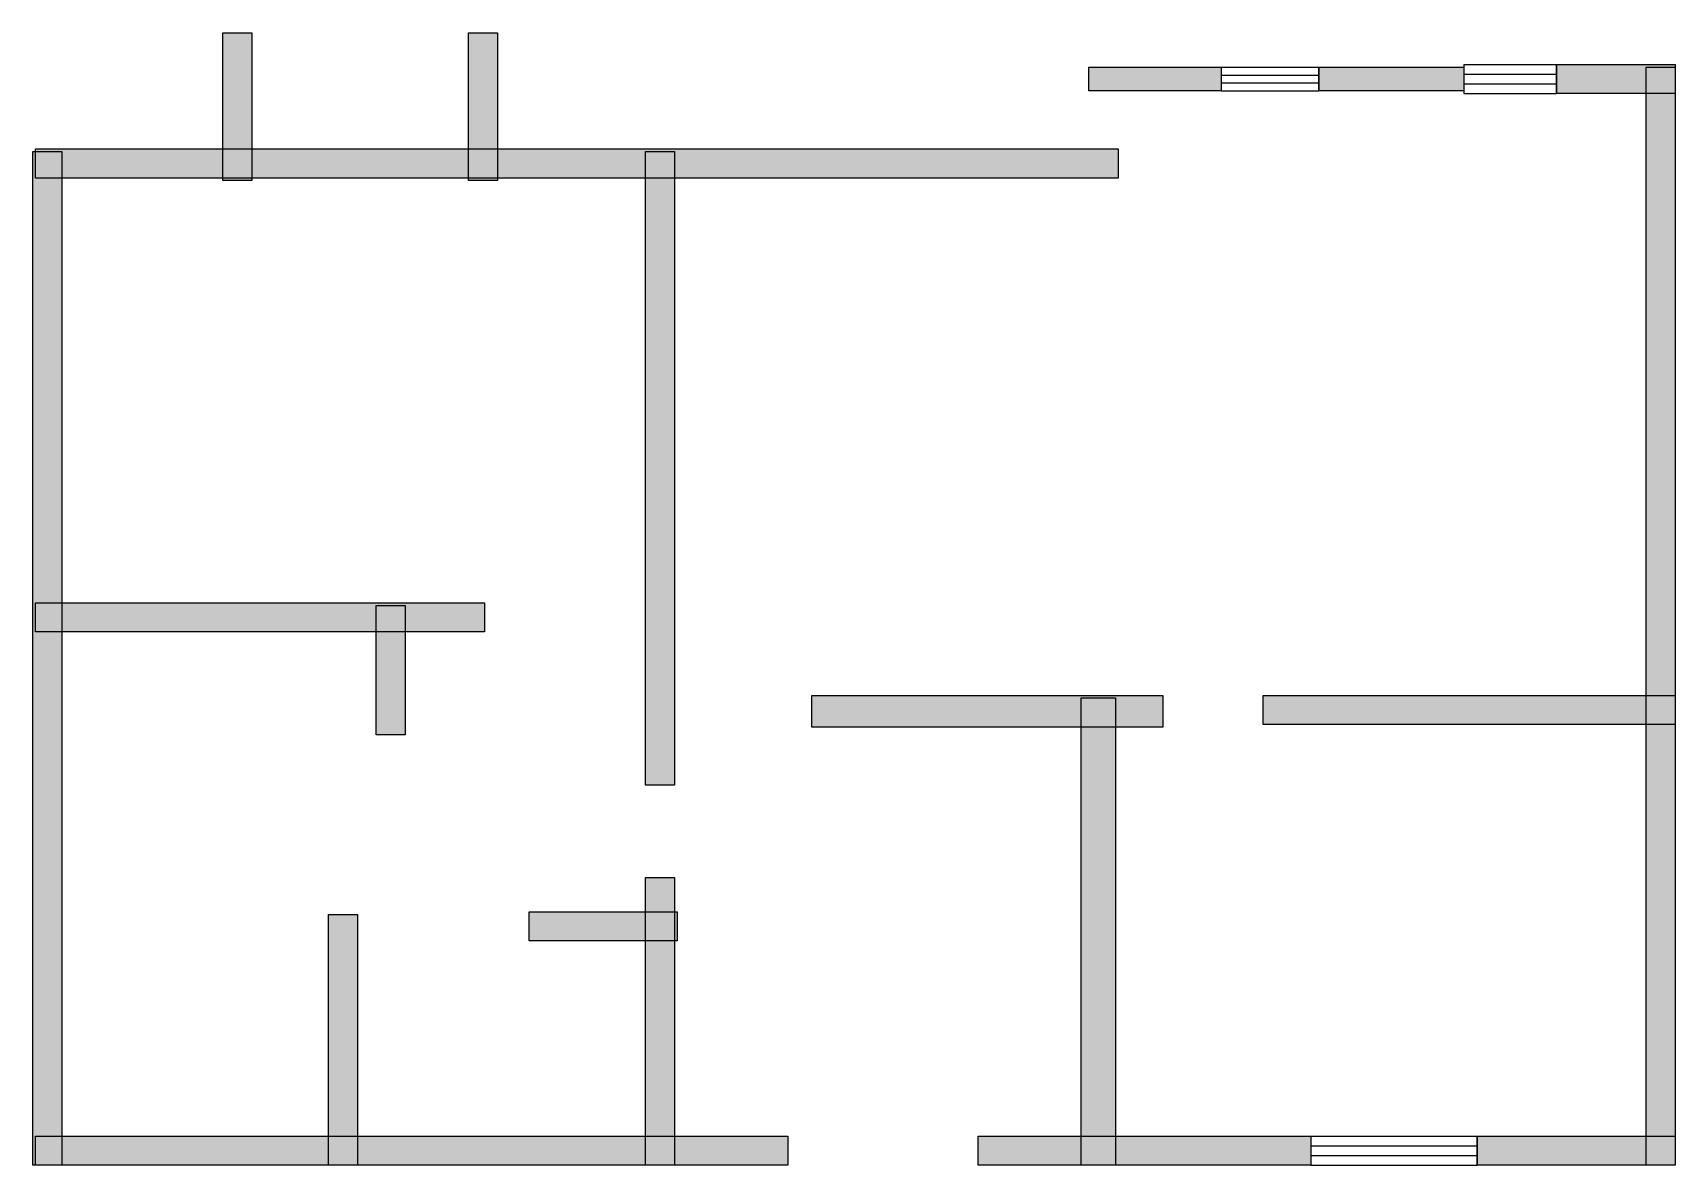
# Model space of a CAD drawing. Header units: millimetres. Extents: x 9 to 5482, y 0 to 3775.
import ezdxf

# ---------------------------------------------------------------- set-up
doc = ezdxf.new("R2010")
doc.units = ezdxf.units.MM
doc.layers.add('WALL', color=7, linetype='Continuous')
doc.layers.add('WINDOW', color=5, linetype='Continuous')

msp = doc.modelspace()

# ---------------------------------------------------------------- hatches: boundary and pattern name
at = {"layer": 'WALL'}
h = msp.add_hatch(color=256, dxfattribs=at)
h.dxf.hatch_style = 1
h.paths.add_polyline_path([(642.4, 3775.2), (739.2, 3775.2), (739.2, 3282.4), (642.4, 3282.4)])
h = msp.add_hatch(color=256, dxfattribs=at)
h.dxf.hatch_style = 1
h.paths.add_polyline_path([(1460.8, 3775.2), (1557.6, 3775.2), (1557.6, 3282.4), (1460.8, 3282.4)])
h = msp.add_hatch(color=256, dxfattribs=at)
h.dxf.hatch_style = 1
h.paths.add_polyline_path([(5086.4, 3669.6), (5482.4, 3669.6), (5482.4, 3572.8), (5086.4, 3572.8)])
h = msp.add_hatch(color=256, dxfattribs=at)
h.dxf.hatch_style = 1
h.paths.add_polyline_path([(3528.8, 3660.8), (3968.8, 3660.8), (3968.8, 3581.6), (3528.8, 3581.6)])
h = msp.add_hatch(color=256, dxfattribs=at)
h.dxf.hatch_style = 1
h.paths.add_polyline_path([(4294.4, 3660.8), (4778.4, 3660.8), (4778.4, 3581.6), (4294.4, 3581.6)])
h = msp.add_hatch(color=256, dxfattribs=at)
h.dxf.hatch_style = 1
h.paths.add_polyline_path([(5385.6, 3660.8), (5482.4, 3660.8), (5482.4, 0), (5385.6, 0)])
h = msp.add_hatch(color=256, dxfattribs=at)
h.dxf.hatch_style = 1
h.paths.add_polyline_path([(8.8, 3379.2), (105.6, 3379.2), (105.6, 0), (8.8, 0)])
h = msp.add_hatch(color=256, dxfattribs=at)
h.dxf.hatch_style = 1
h.paths.add_polyline_path([(17.6, 3388), (3625.6, 3388), (3625.6, 3291.2), (17.6, 3291.2)])
h = msp.add_hatch(color=256, dxfattribs=at)
h.dxf.hatch_style = 1
h.paths.add_polyline_path([(2050.4, 3379.2), (2147.2, 3379.2), (2147.2, 1267.2), (2050.4, 1267.2)])
h = msp.add_hatch(color=256, dxfattribs=at)
h.dxf.hatch_style = 1
h.paths.add_polyline_path([(17.6, 1874.4), (1513.6, 1874.4), (1513.6, 1777.6), (17.6, 1777.6)])
h = msp.add_hatch(color=256, dxfattribs=at)
h.dxf.hatch_style = 1
h.paths.add_polyline_path([(1152.8, 1865.6), (1249.6, 1865.6), (1249.6, 1434.4), (1152.8, 1434.4)])
h = msp.add_hatch(color=256, dxfattribs=at)
h.dxf.hatch_style = 1
h.paths.add_polyline_path([(2604.8, 1566.4), (3775.2, 1566.4), (3775.2, 1460.8), (2604.8, 1460.8)])
h = msp.add_hatch(color=256, dxfattribs=at)
h.dxf.hatch_style = 1
h.paths.add_polyline_path([(3502.4, 1557.6), (3616.8, 1557.6), (3616.8, 0), (3502.4, 0)])
h = msp.add_hatch(color=256, dxfattribs=at)
h.dxf.hatch_style = 1
h.paths.add_polyline_path([(4109.6, 1566.4), (5482.4, 1566.4), (5482.4, 1469.6), (4109.6, 1469.6)])
h = msp.add_hatch(color=256, dxfattribs=at)
h.dxf.hatch_style = 1
h.paths.add_polyline_path([(2050.4, 959.2), (2147.2, 959.2), (2147.2, 0), (2050.4, 0)])
h = msp.add_hatch(color=256, dxfattribs=at)
h.dxf.hatch_style = 1
h.paths.add_polyline_path([(994.4, 836), (1091.2, 836), (1091.2, 0), (994.4, 0)])
h = msp.add_hatch(color=256, dxfattribs=at)
h.dxf.hatch_style = 1
h.paths.add_polyline_path([(1663.2, 844.8), (2156, 844.8), (2156, 748), (1663.2, 748)])
h = msp.add_hatch(color=256, dxfattribs=at)
h.dxf.hatch_style = 1
h.paths.add_polyline_path([(17.6, 96.8), (2525.6, 96.8), (2525.6, 0), (17.6, 0)])
h = msp.add_hatch(color=256, dxfattribs=at)
h.dxf.hatch_style = 1
h.paths.add_polyline_path([(3159.2, 96.8), (4268, 96.8), (4268, 0), (3159.2, 0)])
h = msp.add_hatch(color=256, dxfattribs=at)
h.dxf.hatch_style = 1
h.paths.add_polyline_path([(4822.4, 96.8), (5482.4, 96.8), (5482.4, 0), (4822.4, 0)])

# ---------------------------------------------------------------- linework, layer by layer
for points in [[(642.4, 3775.2), (739.2, 3775.2), (739.2, 3282.4), (642.4, 3282.4)], [(1460.8, 3775.2), (1557.6, 3775.2), (1557.6, 3282.4), (1460.8, 3282.4)], [(5086.4, 3669.6), (5482.4, 3669.6), (5482.4, 3572.8), (5086.4, 3572.8)], [(3528.8, 3660.8), (3968.8, 3660.8), (3968.8, 3581.6), (3528.8, 3581.6)], [(4294.4, 3660.8), (4778.4, 3660.8), (4778.4, 3581.6), (4294.4, 3581.6)], [(5385.6, 3660.8), (5482.4, 3660.8), (5482.4, 0), (5385.6, 0)], [(8.8, 3379.2), (105.6, 3379.2), (105.6, 0), (8.8, 0)], [(17.6, 3388), (3625.6, 3388), (3625.6, 3291.2), (17.6, 3291.2)], [(2050.4, 3379.2), (2147.2, 3379.2), (2147.2, 1267.2), (2050.4, 1267.2)], [(17.6, 1874.4), (1513.6, 1874.4), (1513.6, 1777.6), (17.6, 1777.6)], [(1152.8, 1865.6), (1249.6, 1865.6), (1249.6, 1434.4), (1152.8, 1434.4)], [(2604.8, 1566.4), (3775.2, 1566.4), (3775.2, 1460.8), (2604.8, 1460.8)], [(3502.4, 1557.6), (3616.8, 1557.6), (3616.8, 0), (3502.4, 0)], [(4109.6, 1566.4), (5482.4, 1566.4), (5482.4, 1469.6), (4109.6, 1469.6)], [(2050.4, 959.2), (2147.2, 959.2), (2147.2, 0), (2050.4, 0)], [(994.4, 836), (1091.2, 836), (1091.2, 0), (994.4, 0)], [(1663.2, 844.8), (2156, 844.8), (2156, 748), (1663.2, 748)], [(17.6, 96.8), (2525.6, 96.8), (2525.6, 0), (17.6, 0)], [(3159.2, 96.8), (4268, 96.8), (4268, 0), (3159.2, 0)], [(4822.4, 96.8), (5482.4, 96.8), (5482.4, 0), (4822.4, 0)]]:
    msp.add_lwpolyline(points, close=True, dxfattribs=at)
at = {"layer": 'WINDOW'}
for p, q in [((4778.4, 3669.6), (5086.4, 3669.6)), ((4778.4, 3669.6), (4778.4, 3572.8)), ((5086.4, 3669.6), (5086.4, 3572.8)), ((3968.8, 3660.8), (4294.4, 3660.8)), ((3968.8, 3660.8), (3968.8, 3581.6)), ((3968.8, 3634.4), (4294.4, 3634.4)), ((4294.4, 3660.8), (4294.4, 3581.6)), ((4778.4, 3637.3), (5086.4, 3637.3)), ((3968.8, 3608), (4294.4, 3608)), ((3968.8, 3581.6), (4294.4, 3581.6)), ((4778.4, 3605.1), (5086.4, 3605.1)), ((4778.4, 3572.8), (5086.4, 3572.8)), ((4268, 96.8), (4822.4, 96.8)), ((4268, 96.8), (4268, 0)), ((4268, 64.5), (4822.4, 64.5)), ((4822.4, 96.8), (4822.4, 0)), ((4268, 32.3), (4822.4, 32.3)), ((4268, 0), (4822.4, 0))]:
    msp.add_line(p, q, dxfattribs=at)

doc.saveas('drawing.dxf')
